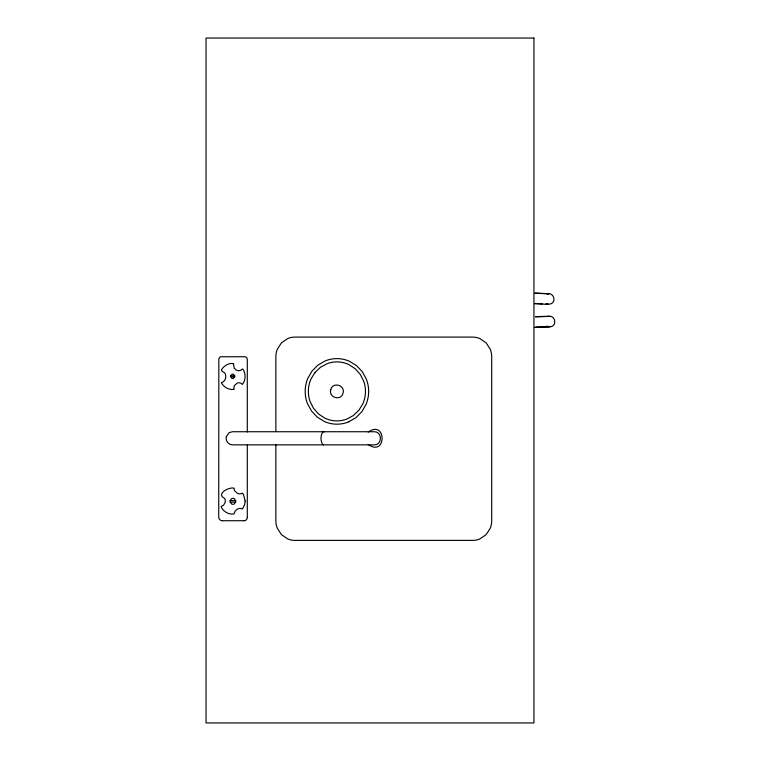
<?xml version="1.0" encoding="UTF-8"?>
<svg xmlns="http://www.w3.org/2000/svg" width="761" height="761" viewBox="0 0 761 761"><rect width="100%" height="100%" fill="white"/><g stroke="black" fill="none" stroke-linecap="round" stroke-linejoin="round"><path stroke-width="1.14" d="M230.631 375.905L231.772 378.312A2.074 2.074 0 0 0 233.399 378.436L234.845 376.21L233.675 374.374A2.074 2.074 0 0 0 232.048 374.26L230.631 375.905L234.74 375.649M230.136 500.586L230.155 502.136L231.534 503.934A2.816 2.816 0 0 0 234.426 503.887L235.834 501.271L234.35 498.702A2.816 2.816 0 0 0 231.458 498.75L230.136 500.586L235.729 500.5M368.219 432.077C386.693 419.13 386.693 457.456 368.219 444.5M348.766 421.822L355.986 417.618L361.903 411.625L366.117 404.253A33.788 33.788 0 0 0 366.364 379.159L362.293 371.701L356.49 365.584L349.356 361.237A30.811 30.811 0 0 0 325.061 360.98L317.851 365.185L311.934 371.178L307.72 378.55A33.788 33.788 0 0 0 307.473 403.644L311.544 411.102L317.347 417.218L324.481 421.565A30.811 30.811 0 0 0 348.776 421.822M547.777 316.566C555.349 313.96 557.832 326.859 549.594 326.792C544.553 327.087 539.492 327.192 534.441 327.382M547.406 293.889C553.884 291.967 557.1 303.049 549.708 304.115C544.657 304.419 539.597 303.791 534.545 303.734M230.707 377.047L234.807 376.781M535.544 316.89L549.214 316.348L535.497 316.595M535.868 327.04L549.594 326.773L546.826 326.165M230.155 502.136L235.748 502.051M222.336 520.724L244.157 520.724M535.088 293.299L548.805 293.784L535.145 293.004M534.603 303.449L542.251 303.839M545.808 304.029L548.262 304.2L546.836 303.962M324.062 431.953L322.835 431.953C320.371 435.482 320.371 441.095 322.835 444.624L323.444 444.852M275.863 431.62L275.863 356.766A20.243 20.243 0 0 1 277.308 349.242L281.446 342.859L287.62 338.597A18.521 18.521 0 0 1 294.907 337.094L472.657 337.094A18.521 18.521 0 0 1 479.944 338.597L486.127 342.859L490.255 349.242A20.243 20.243 0 0 1 491.701 356.766L491.701 520.724A20.243 20.243 0 0 1 490.255 528.248L486.127 534.631L479.944 538.902A18.521 18.521 0 0 1 472.657 540.396L294.907 540.396A18.521 18.521 0 0 1 287.62 538.902L281.446 534.631L277.318 528.248A20.243 20.243 0 0 1 275.863 520.724L275.863 444.69M247.296 432.01L247.296 359.592A2.778 2.778 0 0 0 244.566 356.738L220.329 356.766L218.835 358.754L218.73 516.995A3.672 3.672 0 0 0 222.336 520.762M247.296 445.061L247.296 517.48M247.258 517.48A3.196 3.196 0 0 1 244.157 520.752M233.513 363.787L234.169 368.029L236.205 370.027A5.279 5.279 0 0 0 240.343 370.464L242.74 368.942C246.003 373.423 245.86 380.129 242.369 384.448L241.037 383.335A4.737 4.737 0 0 0 237.318 383.002L234.464 385.494A5.184 5.184 0 0 0 234.15 389.328C229.042 390.269 223.734 387.254 221.346 382.745C224.543 381.86 226.455 378.274 225.608 375.106C225.931 372.158 220.975 371.758 221.451 369.884C223.525 365.86 229.689 362.255 233.513 363.787M226.312 436.595C225.218 440.495 228.319 444.9 232.447 444.852L374.231 444.852C382.422 445.052 382.422 431.535 374.231 431.734L232.447 431.734L229.27 432.609L226.312 436.595M245.147 501.052L244.709 504.438L242.436 508.966A5.831 5.831 0 0 0 237.052 509.28L235.035 511.249L234.093 513.941C228.757 514.883 223.087 511.544 221.042 506.588L223.553 505.18L225.047 502.66A5.869 5.869 0 0 0 224.6 498.322C215.61 494.127 228.804 486.726 234.093 488.153A5.926 5.926 0 0 0 234.854 491.016L237.765 493.528A5.432 5.432 0 0 0 241.551 493.547L242.436 493.128L243.444 494.488L245.147 501.052M330.788 389.708C328.257 397.642 341.28 401.361 343.049 393.095C345.58 385.161 332.557 381.442 330.788 389.708M314.997 372.481L311.002 378.988A30.402 30.402 0 0 0 310.098 401.551L313.551 408.381L318.602 414.051L324.899 418.179A27.738 27.738 0 0 0 346.75 419.111L353.351 415.544L358.84 410.322L362.835 403.815A30.402 30.402 0 0 0 363.739 381.251L360.286 374.422L355.235 368.752L348.938 364.633A27.738 27.738 0 0 0 327.087 363.691L320.486 367.268L314.997 372.481M533.937 38.05L206.031 38.05L206.031 722.95L533.937 722.95L533.937 38.05"/></g></svg>
